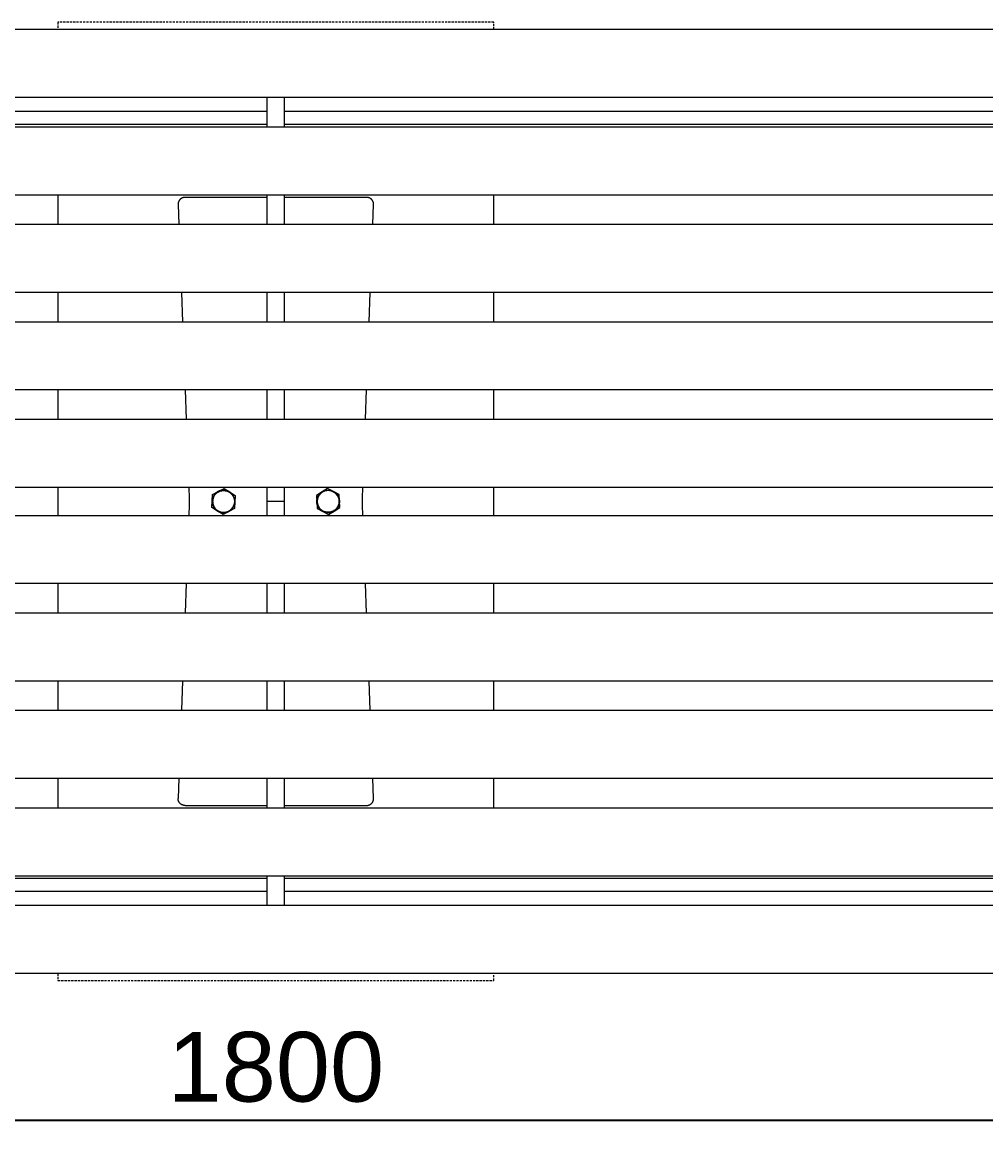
# Model space of a CAD drawing. Header units: millimetres. Extents: x -273 to 4197, y -77 to 2867.
# Drawn here: x 699 to 1252, y 1053 to 1693 of the extents above; entities that cross this region are included whole.
import ezdxf

# ---------------------------------------------------------------- set-up
doc = ezdxf.new("R2010")
doc.units = ezdxf.units.MM
doc.linetypes.add('HIDDEN', pattern=[1.905, 1.27, -0.635])
for name, color, linetype, lineweight in [('ZANO_R', 7, 'Continuous', 0), ('ZANO_R_przerywana', 7, 'HIDDEN', 0), ('ZANO_W', 1, 'Continuous', 0)]:
    doc.layers.add(name, color=color, linetype=linetype, lineweight=lineweight)
doc.styles.add('Arial', font='arial.ttf')
doc.styles.get("Standard").update_dxf_attribs({"font": 'ARIALUNI.TTF'})
doc.dimstyles.new('pl i ang', dxfattribs={"dimtxt": 50, "dimasz": 50, "dimexe": 1.25, "dimexo": 0.625, "dimgap": 10, "dimtad": 1, "dimtoh": 1, "dimtxsty": 'Standard', "dimcen": 2.5, "dimclrd": 1, "dimclre": 1, "dimclrt": 1, "dimadec": 0, "dimazin": 0, "dimtfac": 1, "dimtmove": 0, "dimatfit": 3, "dimfxl": 1, "dimarcsym": 1})

# ---------------------------------------------------------------- blocks, each defined once
blk = doc.blocks.new('*D388')
at = {"layer": 'ZANO_W', "color": 1, "lineweight": -2}
for p, q in [((-55.69, 1143.71), (-55.69, 1053.3)), ((1744.31, 1143.71), (1744.31, 1053.3)), ((-15.69, 1063.3), (1704.31, 1063.3))]:
    blk.add_line(p, q, dxfattribs=at)
at = {"layer": 'ZANO_W', "color": 1}
for points in [[(-15.69, 1069.97), (-15.69, 1056.64), (-55.69, 1063.3)], [(1704.31, 1056.64), (1704.31, 1069.97), (1744.31, 1063.3)]]:
    blk.add_solid(points, dxfattribs=at)
at = {"layer": 'ZANO_W', "color": 1, "insert": (844.31, 1093.73), "char_height": 40, "attachment_point": 5, "style": 'Arial'}
blk.add_mtext('1800', dxfattribs=at)

msp = doc.modelspace()

# ---------------------------------------------------------------- linework, layer by layer
at = {"layer": 'ZANO_R'}
for p, q in [((-50.69, 1689.46), (1739.31, 1689.46)), ((1739.31, 1650.3), (-50.69, 1650.3)), ((839.31, 1633.51), (839.31, 1650.3)), ((849.31, 1633.51), (849.31, 1650.3)), ((839.31, 1642.24), (14.31, 1642.24)), ((1674.31, 1642.24), (849.31, 1642.24)), ((-50.69, 1633.51), (1739.31, 1633.51)), ((839.31, 1634.79), (14.31, 1634.79)), ((1674.31, 1634.79), (849.31, 1634.79)), ((1739.31, 1594.35), (-50.69, 1594.35)), ((719.31, 1594.35), (719.31, 1577.56)), ((839.31, 1577.56), (839.31, 1594.35)), ((849.31, 1577.56), (849.31, 1594.35)), ((969.31, 1577.56), (969.31, 1594.35)), ((788.22, 1589.26), (788.21, 1589.12)), ((788.21, 1589.12), (788.21, 1588.99)), ((788.21, 1588.91), (788.21, 1588.99)), ((788.22, 1588.84), (788.21, 1588.91)), ((788.23, 1589.4), (788.22, 1589.26)), ((788.22, 1588.84), (788.64, 1577.56)), ((788.25, 1589.53), (788.23, 1589.4)), ((788.27, 1589.67), (788.25, 1589.53)), ((788.3, 1589.8), (788.27, 1589.67)), ((788.33, 1589.93), (788.3, 1589.8)), ((788.36, 1590.07), (788.33, 1589.93)), ((788.4, 1590.2), (788.36, 1590.07)), ((788.44, 1590.33), (788.4, 1590.2)), ((788.49, 1590.45), (788.44, 1590.33)), ((788.54, 1590.58), (788.49, 1590.45)), ((788.6, 1590.7), (788.54, 1590.58)), ((788.66, 1590.83), (788.6, 1590.7)), ((788.73, 1590.95), (788.66, 1590.83)), ((788.79, 1591.07), (788.73, 1590.95)), ((788.87, 1591.18), (788.79, 1591.07)), ((788.94, 1591.29), (788.87, 1591.18)), ((789.03, 1591.4), (788.94, 1591.29)), ((789.11, 1591.51), (789.03, 1591.4)), ((789.2, 1591.62), (789.11, 1591.51)), ((789.29, 1591.72), (789.2, 1591.62)), ((789.38, 1591.82), (789.29, 1591.72)), ((789.48, 1591.91), (789.38, 1591.82)), ((789.58, 1592), (789.48, 1591.91)), ((789.69, 1592.09), (789.58, 1592)), ((789.8, 1592.17), (789.69, 1592.09)), ((789.91, 1592.25), (789.8, 1592.17)), ((790.02, 1592.33), (789.91, 1592.25)), ((790.13, 1592.4), (790.02, 1592.33)), ((790.25, 1592.47), (790.13, 1592.4)), ((790.37, 1592.54), (790.25, 1592.47)), ((790.49, 1592.6), (790.37, 1592.54)), ((790.62, 1592.66), (790.49, 1592.6)), ((790.75, 1592.71), (790.62, 1592.66)), ((790.87, 1592.76), (790.75, 1592.71)), ((791, 1592.8), (790.87, 1592.76)), ((791.13, 1592.84), (791, 1592.8)), ((791.27, 1592.87), (791.13, 1592.84)), ((791.4, 1592.9), (791.27, 1592.87)), ((791.53, 1592.93), (791.4, 1592.9)), ((791.67, 1592.95), (791.53, 1592.93)), ((791.8, 1592.97), (791.67, 1592.95)), ((791.94, 1592.98), (791.8, 1592.97)), ((792.08, 1592.98), (791.94, 1592.98)), ((792.21, 1592.99), (792.08, 1592.98)), ((839.31, 1592.99), (792.21, 1592.99)), ((896.41, 1592.99), (849.31, 1592.99)), ((896.54, 1592.98), (896.41, 1592.99)), ((896.68, 1592.98), (896.54, 1592.98)), ((896.82, 1592.97), (896.68, 1592.98)), ((896.95, 1592.95), (896.82, 1592.97)), ((897.09, 1592.93), (896.95, 1592.95)), ((897.22, 1592.9), (897.09, 1592.93)), ((897.36, 1592.87), (897.22, 1592.9)), ((897.49, 1592.84), (897.36, 1592.87)), ((897.62, 1592.8), (897.49, 1592.84)), ((897.75, 1592.75), (897.62, 1592.8)), ((897.88, 1592.71), (897.75, 1592.75)), ((898, 1592.65), (897.88, 1592.71)), ((898.13, 1592.6), (898, 1592.65)), ((898.25, 1592.54), (898.13, 1592.6)), ((898.37, 1592.47), (898.25, 1592.54)), ((898.49, 1592.4), (898.37, 1592.47)), ((898.6, 1592.33), (898.49, 1592.4)), ((898.72, 1592.25), (898.6, 1592.33)), ((898.83, 1592.17), (898.72, 1592.25)), ((898.93, 1592.09), (898.83, 1592.17)), ((899.04, 1592), (898.93, 1592.09)), ((899.14, 1591.91), (899.04, 1592)), ((899.24, 1591.81), (899.14, 1591.91)), ((899.33, 1591.71), (899.24, 1591.81)), ((899.43, 1591.61), (899.33, 1591.71)), ((899.51, 1591.51), (899.43, 1591.61)), ((899.6, 1591.4), (899.51, 1591.51)), ((899.68, 1591.29), (899.6, 1591.4)), ((899.76, 1591.17), (899.68, 1591.29)), ((899.83, 1591.06), (899.76, 1591.17)), ((899.9, 1590.94), (899.83, 1591.06)), ((899.96, 1590.82), (899.9, 1590.94)), ((900.02, 1590.7), (899.96, 1590.82)), ((899.98, 1577.56), (900.4, 1588.84)), ((900.08, 1590.57), (900.02, 1590.7)), ((900.13, 1590.44), (900.08, 1590.57)), ((900.18, 1590.32), (900.13, 1590.44)), ((900.22, 1590.19), (900.18, 1590.32)), ((900.26, 1590.06), (900.22, 1590.19)), ((900.3, 1589.92), (900.26, 1590.06)), ((900.32, 1589.79), (900.3, 1589.92)), ((900.35, 1589.65), (900.32, 1589.79)), ((900.37, 1589.52), (900.35, 1589.65)), ((900.39, 1589.38), (900.37, 1589.52)), ((900.4, 1589.25), (900.39, 1589.38)), ((900.4, 1589.11), (900.4, 1589.25)), ((900.41, 1588.97), (900.4, 1589.11)), ((900.4, 1588.84), (900.41, 1588.97)), ((-50.69, 1577.56), (1739.31, 1577.56)), ((1739.31, 1538.4), (-50.69, 1538.4)), ((719.31, 1538.4), (719.31, 1521.61)), ((790.11, 1538.4), (790.74, 1521.61)), ((839.31, 1521.61), (839.31, 1538.4)), ((849.31, 1521.61), (849.31, 1538.4)), ((897.87, 1521.61), (898.51, 1538.4)), ((969.31, 1521.61), (969.31, 1538.4)), ((-50.69, 1521.61), (1739.31, 1521.61)), ((1739.31, 1482.45), (-50.69, 1482.45)), ((719.31, 1482.45), (719.31, 1465.66)), ((792.22, 1482.45), (792.85, 1465.66)), ((839.31, 1465.66), (839.31, 1482.45)), ((849.31, 1465.66), (849.31, 1482.45)), ((895.77, 1465.66), (896.4, 1482.45)), ((969.31, 1465.66), (969.31, 1482.45)), ((-50.69, 1465.66), (1739.31, 1465.66)), ((1739.31, 1426.5), (-50.69, 1426.5)), ((719.31, 1426.5), (719.31, 1410.49)), ((794.32, 1426.5), (794.55, 1420.37)), ((807.81, 1418.75), (807.96, 1422.5)), ((807.96, 1422.5), (811.29, 1424.24)), ((808.44, 1421.29), (808.35, 1421.09)), ((808.54, 1421.48), (808.44, 1421.29)), ((808.65, 1421.68), (808.54, 1421.48)), ((808.71, 1421.27), (808.62, 1421.07)), ((808.76, 1421.87), (808.65, 1421.68)), ((808.81, 1421.46), (808.71, 1421.27)), ((808.87, 1422.05), (808.76, 1421.87)), ((808.91, 1421.64), (808.81, 1421.46)), ((809, 1422.23), (808.87, 1422.05)), ((809.03, 1421.83), (808.91, 1421.64)), ((809.13, 1422.41), (809, 1422.23)), ((809.03, 1421.83), (809.14, 1422)), ((809.26, 1422.58), (809.13, 1422.41)), ((809.14, 1422), (809.27, 1422.18)), ((809.4, 1422.75), (809.26, 1422.58)), ((809.27, 1422.18), (809.39, 1422.35)), ((809.39, 1422.35), (809.53, 1422.51)), ((809.55, 1422.91), (809.4, 1422.75)), ((809.53, 1422.51), (809.67, 1422.67)), ((809.7, 1423.07), (809.55, 1422.91)), ((809.67, 1422.67), (809.82, 1422.83)), ((809.86, 1423.23), (809.7, 1423.07)), ((809.82, 1422.83), (809.97, 1422.98)), ((810.02, 1423.37), (809.86, 1423.23)), ((809.97, 1422.98), (810.12, 1423.13)), ((810.19, 1423.51), (810.02, 1423.37)), ((810.12, 1423.13), (810.28, 1423.27)), ((810.36, 1423.65), (810.19, 1423.51)), ((810.28, 1423.27), (810.45, 1423.4)), ((810.54, 1423.78), (810.36, 1423.65)), ((810.45, 1423.4), (810.62, 1423.53)), ((810.72, 1423.91), (810.54, 1423.78)), ((810.62, 1423.53), (810.79, 1423.65)), ((810.91, 1424.02), (810.72, 1423.91)), ((810.79, 1423.65), (810.97, 1423.77)), ((811.09, 1424.14), (810.91, 1424.02)), ((810.97, 1423.77), (811.15, 1423.88)), ((811.29, 1424.24), (811.09, 1424.14)), ((811.15, 1423.88), (811.34, 1423.99)), ((811.29, 1424.24), (814.61, 1425.99)), ((811.48, 1424.34), (811.29, 1424.24)), ((811.34, 1423.99), (811.53, 1424.08)), ((811.68, 1424.43), (811.48, 1424.34)), ((811.53, 1424.08), (811.72, 1424.18)), ((811.88, 1424.52), (811.68, 1424.43)), ((811.72, 1424.18), (811.92, 1424.26)), ((812.09, 1424.6), (811.88, 1424.52)), ((811.92, 1424.26), (812.12, 1424.34)), ((812.3, 1424.67), (812.09, 1424.6)), ((812.12, 1424.34), (812.32, 1424.41)), ((812.51, 1424.73), (812.3, 1424.67)), ((812.32, 1424.41), (812.52, 1424.48)), ((812.72, 1424.79), (812.51, 1424.73)), ((812.52, 1424.48), (812.73, 1424.53)), ((812.93, 1424.84), (812.72, 1424.79)), ((812.73, 1424.53), (812.93, 1424.58)), ((813.15, 1424.88), (812.93, 1424.84)), ((812.93, 1424.58), (813.14, 1424.63)), ((813.14, 1424.63), (813.35, 1424.66)), ((813.36, 1424.92), (813.15, 1424.88)), ((813.35, 1424.66), (813.56, 1424.69)), ((813.58, 1424.95), (813.36, 1424.92)), ((813.56, 1424.69), (813.78, 1424.71)), ((813.8, 1424.97), (813.58, 1424.95)), ((813.78, 1424.71), (813.99, 1424.73)), ((814.02, 1424.98), (813.8, 1424.97)), ((813.99, 1424.73), (814.2, 1424.74)), ((814.24, 1424.99), (814.02, 1424.98)), ((814.2, 1424.74), (814.42, 1424.74)), ((814.46, 1424.99), (814.24, 1424.99)), ((814.42, 1424.74), (814.63, 1424.73)), ((814.68, 1424.98), (814.46, 1424.99)), ((814.61, 1425.99), (817.78, 1423.98)), ((814.63, 1424.73), (814.84, 1424.71)), ((814.9, 1424.96), (814.68, 1424.98)), ((814.84, 1424.71), (815.06, 1424.69)), ((815.12, 1424.94), (814.9, 1424.96)), ((815.06, 1424.69), (815.27, 1424.66)), ((815.33, 1424.91), (815.12, 1424.94)), ((815.27, 1424.66), (815.48, 1424.63)), ((815.55, 1424.87), (815.33, 1424.91)), ((815.48, 1424.63), (815.69, 1424.58)), ((815.76, 1424.82), (815.55, 1424.87)), ((815.69, 1424.58), (815.89, 1424.53)), ((815.98, 1424.77), (815.76, 1424.82)), ((815.89, 1424.53), (816.1, 1424.48)), ((816.19, 1424.71), (815.98, 1424.77)), ((816.1, 1424.48), (816.3, 1424.41)), ((816.4, 1424.64), (816.19, 1424.71)), ((816.3, 1424.41), (816.5, 1424.34)), ((816.6, 1424.57), (816.4, 1424.64)), ((816.5, 1424.34), (816.7, 1424.26)), ((816.81, 1424.49), (816.6, 1424.57)), ((816.7, 1424.26), (816.9, 1424.18)), ((817.01, 1424.4), (816.81, 1424.49)), ((816.9, 1424.18), (817.09, 1424.08)), ((817.21, 1424.3), (817.01, 1424.4)), ((817.09, 1424.08), (817.28, 1423.99)), ((817.4, 1424.2), (817.21, 1424.3)), ((817.28, 1423.99), (817.47, 1423.88)), ((817.59, 1424.1), (817.4, 1424.2)), ((817.47, 1423.88), (817.65, 1423.77)), ((817.78, 1423.98), (817.59, 1424.1)), ((817.65, 1423.77), (817.83, 1423.65)), ((817.78, 1423.98), (820.95, 1421.98)), ((817.97, 1423.86), (817.78, 1423.98)), ((817.83, 1423.65), (818, 1423.53)), ((818.14, 1423.73), (817.97, 1423.86)), ((818, 1423.53), (818.17, 1423.4)), ((818.32, 1423.6), (818.14, 1423.73)), ((818.17, 1423.4), (818.34, 1423.27)), ((818.49, 1423.46), (818.32, 1423.6)), ((818.34, 1423.27), (818.5, 1423.13)), ((818.66, 1423.32), (818.49, 1423.46)), ((818.5, 1423.13), (818.65, 1422.98)), ((818.65, 1422.98), (818.8, 1422.83)), ((818.82, 1423.17), (818.66, 1423.32)), ((818.8, 1422.83), (818.95, 1422.67)), ((818.97, 1423.02), (818.82, 1423.17)), ((818.95, 1422.67), (819.09, 1422.51)), ((819.12, 1422.86), (818.97, 1423.02)), ((819.09, 1422.51), (819.22, 1422.35)), ((819.27, 1422.69), (819.12, 1422.86)), ((819.22, 1422.35), (819.35, 1422.18)), ((819.41, 1422.52), (819.27, 1422.69)), ((819.35, 1422.18), (819.48, 1422)), ((819.54, 1422.35), (819.41, 1422.52)), ((819.48, 1422), (819.59, 1421.82)), ((819.67, 1422.17), (819.54, 1422.35)), ((819.59, 1421.82), (819.7, 1421.64)), ((819.79, 1421.98), (819.67, 1422.17)), ((819.7, 1421.64), (819.81, 1421.46)), ((819.9, 1421.8), (819.79, 1421.98)), ((819.81, 1421.46), (819.91, 1421.27)), ((820.01, 1421.61), (819.9, 1421.8)), ((819.91, 1421.27), (820, 1421.07)), ((820.11, 1421.41), (820.01, 1421.61)), ((820.21, 1421.21), (820.11, 1421.41)), ((820.3, 1421.01), (820.21, 1421.21)), ((820.95, 1421.98), (820.8, 1418.23)), ((839.31, 1418.49), (839.31, 1426.5)), ((849.31, 1418.49), (849.31, 1426.5)), ((870.84, 1423.98), (867.66, 1421.98)), ((867.66, 1421.98), (867.81, 1418.23)), ((868.32, 1421.01), (868.41, 1421.21)), ((868.41, 1421.21), (868.5, 1421.41)), ((868.5, 1421.41), (868.61, 1421.61)), ((868.61, 1421.61), (868.72, 1421.8)), ((868.71, 1421.27), (868.62, 1421.07)), ((868.81, 1421.46), (868.71, 1421.27)), ((868.72, 1421.8), (868.83, 1421.98)), ((868.91, 1421.64), (868.81, 1421.46)), ((868.83, 1421.98), (868.95, 1422.17)), ((869.03, 1421.82), (868.91, 1421.64)), ((868.95, 1422.17), (869.08, 1422.35)), ((869.14, 1422), (869.03, 1421.82)), ((869.08, 1422.35), (869.21, 1422.52)), ((869.27, 1422.18), (869.14, 1422)), ((869.21, 1422.52), (869.35, 1422.69)), ((869.39, 1422.35), (869.27, 1422.18)), ((869.35, 1422.69), (869.5, 1422.86)), ((869.53, 1422.51), (869.39, 1422.35)), ((869.5, 1422.86), (869.65, 1423.02)), ((869.67, 1422.67), (869.53, 1422.51)), ((869.65, 1423.02), (869.8, 1423.17)), ((869.81, 1422.83), (869.67, 1422.67)), ((869.8, 1423.17), (869.96, 1423.32)), ((869.97, 1422.98), (869.81, 1422.83)), ((869.96, 1423.32), (870.13, 1423.46)), ((870.12, 1423.13), (869.97, 1422.98)), ((870.28, 1423.27), (870.12, 1423.13)), ((870.13, 1423.46), (870.3, 1423.6)), ((870.45, 1423.4), (870.28, 1423.27)), ((870.3, 1423.6), (870.47, 1423.73)), ((870.62, 1423.53), (870.45, 1423.4)), ((870.47, 1423.73), (870.65, 1423.86)), ((870.79, 1423.65), (870.62, 1423.53)), ((870.65, 1423.86), (870.84, 1423.98)), ((870.97, 1423.77), (870.79, 1423.65)), ((874.01, 1425.99), (870.84, 1423.98)), ((870.84, 1423.98), (871.02, 1424.1)), ((871.15, 1423.88), (870.97, 1423.77)), ((871.02, 1424.1), (871.22, 1424.2)), ((871.34, 1423.99), (871.15, 1423.88)), ((871.22, 1424.2), (871.41, 1424.3)), ((871.53, 1424.08), (871.34, 1423.99)), ((871.41, 1424.3), (871.61, 1424.4)), ((871.72, 1424.18), (871.53, 1424.08)), ((871.61, 1424.4), (871.81, 1424.49)), ((871.92, 1424.26), (871.72, 1424.18)), ((871.81, 1424.49), (872.01, 1424.57)), ((872.12, 1424.34), (871.92, 1424.26)), ((872.01, 1424.57), (872.22, 1424.64)), ((872.32, 1424.41), (872.12, 1424.34)), ((872.22, 1424.64), (872.43, 1424.71)), ((872.52, 1424.48), (872.32, 1424.41)), ((872.43, 1424.71), (872.64, 1424.77)), ((872.73, 1424.53), (872.52, 1424.48)), ((872.64, 1424.77), (872.85, 1424.82)), ((872.93, 1424.58), (872.73, 1424.53)), ((872.85, 1424.82), (873.07, 1424.87)), ((873.14, 1424.63), (872.93, 1424.58)), ((873.07, 1424.87), (873.29, 1424.91)), ((873.35, 1424.66), (873.14, 1424.63)), ((873.29, 1424.91), (873.5, 1424.94)), ((873.56, 1424.69), (873.35, 1424.66)), ((873.5, 1424.94), (873.72, 1424.96)), ((873.78, 1424.71), (873.56, 1424.69)), ((873.72, 1424.96), (873.94, 1424.98)), ((873.99, 1424.73), (873.78, 1424.71)), ((873.94, 1424.98), (874.16, 1424.99)), ((874.2, 1424.74), (873.99, 1424.73)), ((877.33, 1424.24), (874.01, 1425.99)), ((874.16, 1424.99), (874.38, 1424.99)), ((874.42, 1424.74), (874.2, 1424.74)), ((874.38, 1424.99), (874.6, 1424.98)), ((874.63, 1424.73), (874.42, 1424.74)), ((874.6, 1424.98), (874.82, 1424.97)), ((874.84, 1424.71), (874.63, 1424.73)), ((874.82, 1424.97), (875.04, 1424.95)), ((875.05, 1424.69), (874.84, 1424.71)), ((875.04, 1424.95), (875.25, 1424.92)), ((875.27, 1424.66), (875.05, 1424.69)), ((875.25, 1424.92), (875.47, 1424.88)), ((875.48, 1424.63), (875.27, 1424.66)), ((875.47, 1424.88), (875.69, 1424.84)), ((875.68, 1424.58), (875.48, 1424.63)), ((875.89, 1424.53), (875.68, 1424.58)), ((875.69, 1424.84), (875.9, 1424.79)), ((876.1, 1424.48), (875.89, 1424.53)), ((875.9, 1424.79), (876.11, 1424.73)), ((876.3, 1424.41), (876.1, 1424.48)), ((876.11, 1424.73), (876.32, 1424.67)), ((876.5, 1424.34), (876.3, 1424.41)), ((876.32, 1424.67), (876.53, 1424.6)), ((876.7, 1424.26), (876.5, 1424.34)), ((876.53, 1424.6), (876.73, 1424.52)), ((876.9, 1424.18), (876.7, 1424.26)), ((876.73, 1424.52), (876.94, 1424.43)), ((877.09, 1424.08), (876.9, 1424.18)), ((876.94, 1424.43), (877.14, 1424.34)), ((877.28, 1423.99), (877.09, 1424.08)), ((877.14, 1424.34), (877.33, 1424.24)), ((877.46, 1423.88), (877.28, 1423.99)), ((880.65, 1422.5), (877.33, 1424.24)), ((877.33, 1424.24), (877.52, 1424.14)), ((877.65, 1423.77), (877.46, 1423.88)), ((877.52, 1424.14), (877.71, 1424.02)), ((877.83, 1423.65), (877.65, 1423.77)), ((877.71, 1424.02), (877.9, 1423.91)), ((878, 1423.53), (877.83, 1423.65)), ((877.9, 1423.91), (878.08, 1423.78)), ((878.17, 1423.4), (878, 1423.53)), ((878.08, 1423.78), (878.26, 1423.65)), ((878.34, 1423.27), (878.17, 1423.4)), ((878.26, 1423.65), (878.43, 1423.51)), ((878.5, 1423.13), (878.34, 1423.27)), ((878.43, 1423.51), (878.6, 1423.37)), ((878.65, 1422.98), (878.5, 1423.13)), ((878.6, 1423.37), (878.76, 1423.23)), ((878.8, 1422.83), (878.65, 1422.98)), ((878.76, 1423.23), (878.92, 1423.07)), ((878.95, 1422.67), (878.8, 1422.83)), ((878.92, 1423.07), (879.07, 1422.91)), ((879.09, 1422.51), (878.95, 1422.67)), ((879.07, 1422.91), (879.22, 1422.75)), ((879.22, 1422.35), (879.09, 1422.51)), ((879.22, 1422.75), (879.36, 1422.58)), ((879.35, 1422.18), (879.22, 1422.35)), ((879.48, 1422), (879.35, 1422.18)), ((879.36, 1422.58), (879.49, 1422.41)), ((879.59, 1421.83), (879.48, 1422)), ((879.49, 1422.41), (879.62, 1422.23)), ((879.59, 1421.83), (879.7, 1421.64)), ((879.62, 1422.23), (879.74, 1422.05)), ((879.7, 1421.64), (879.81, 1421.46)), ((879.74, 1422.05), (879.86, 1421.87)), ((879.81, 1421.46), (879.91, 1421.27)), ((879.86, 1421.87), (879.97, 1421.68)), ((879.91, 1421.27), (880, 1421.07)), ((879.97, 1421.68), (880.08, 1421.48)), ((880.08, 1421.48), (880.18, 1421.29)), ((880.18, 1421.29), (880.27, 1421.09)), ((880.8, 1418.75), (880.65, 1422.5)), ((894.07, 1420.37), (894.3, 1426.5)), ((969.31, 1410.49), (969.31, 1426.5)), ((794.55, 1416.61), (794.32, 1410.49)), ((794.55, 1420.37), (794.58, 1419.43)), ((794.58, 1417.55), (794.55, 1416.61)), ((794.58, 1419.43), (794.59, 1418.49)), ((794.59, 1418.49), (794.58, 1417.55)), ((807.66, 1415), (807.81, 1418.75)), ((810.84, 1412.99), (807.66, 1415)), ((807.83, 1418.97), (807.81, 1418.75)), ((807.81, 1418.75), (807.81, 1418.53)), ((807.81, 1418.53), (807.81, 1418.31)), ((807.81, 1418.31), (807.82, 1418.09)), ((807.82, 1418.09), (807.84, 1417.87)), ((807.85, 1419.18), (807.83, 1418.97)), ((807.84, 1417.87), (807.86, 1417.65)), ((807.87, 1419.4), (807.85, 1419.18)), ((807.86, 1417.65), (807.9, 1417.43)), ((807.91, 1419.62), (807.87, 1419.4)), ((807.9, 1417.43), (807.93, 1417.22)), ((807.95, 1419.83), (807.91, 1419.62)), ((807.93, 1417.22), (807.98, 1417)), ((808, 1420.05), (807.95, 1419.83)), ((807.98, 1417), (808.03, 1416.79)), ((808.06, 1420.26), (808, 1420.05)), ((808.03, 1416.79), (808.1, 1416.58)), ((808.12, 1420.47), (808.06, 1420.26)), ((808.07, 1418.81), (808.06, 1418.59)), ((808.06, 1418.59), (808.06, 1418.38)), ((808.06, 1418.38), (808.07, 1418.17)), ((808.08, 1419.02), (808.07, 1418.81)), ((808.07, 1418.17), (808.08, 1417.95)), ((808.1, 1419.23), (808.08, 1419.02)), ((808.08, 1417.95), (808.1, 1417.74)), ((808.13, 1419.44), (808.1, 1419.23)), ((808.1, 1417.74), (808.13, 1417.53)), ((808.1, 1416.58), (808.16, 1416.37)), ((808.19, 1420.68), (808.12, 1420.47)), ((808.17, 1419.65), (808.13, 1419.44)), ((808.13, 1417.53), (808.17, 1417.32)), ((808.16, 1416.37), (808.24, 1416.16)), ((808.21, 1419.86), (808.17, 1419.65)), ((808.17, 1417.32), (808.21, 1417.11)), ((808.27, 1420.88), (808.19, 1420.68)), ((808.26, 1420.07), (808.21, 1419.86)), ((808.21, 1417.11), (808.26, 1416.9)), ((808.24, 1416.16), (808.32, 1415.96)), ((808.32, 1420.28), (808.26, 1420.07)), ((808.26, 1416.9), (808.32, 1416.7)), ((808.35, 1421.09), (808.27, 1420.88)), ((808.39, 1420.48), (808.32, 1420.28)), ((808.32, 1416.7), (808.39, 1416.5)), ((808.32, 1415.96), (808.41, 1415.76)), ((808.46, 1420.68), (808.39, 1420.48)), ((808.39, 1416.5), (808.46, 1416.29)), ((808.41, 1415.76), (808.5, 1415.56)), ((808.54, 1420.88), (808.46, 1420.68)), ((808.46, 1416.29), (808.53, 1416.1)), ((808.5, 1415.56), (808.61, 1415.37)), ((808.53, 1416.1), (808.62, 1415.9)), ((808.62, 1421.07), (808.54, 1420.88)), ((808.61, 1415.37), (808.72, 1415.18)), ((808.62, 1415.9), (808.71, 1415.71)), ((808.71, 1415.71), (808.81, 1415.52)), ((808.72, 1415.18), (808.83, 1414.99)), ((808.81, 1415.52), (808.91, 1415.33)), ((808.83, 1414.99), (808.95, 1414.81)), ((808.91, 1415.33), (809.03, 1415.15)), ((808.95, 1414.81), (809.08, 1414.63)), ((809.03, 1415.15), (809.14, 1414.97)), ((809.14, 1414.97), (809.27, 1414.8)), ((819.35, 1414.8), (819.48, 1414.97)), ((819.48, 1414.97), (819.59, 1415.15)), ((819.7, 1415.33), (819.59, 1415.15)), ((819.62, 1414.74), (819.74, 1414.92)), ((819.81, 1415.52), (819.7, 1415.33)), ((819.74, 1414.92), (819.86, 1415.11)), ((819.91, 1415.71), (819.81, 1415.52)), ((819.86, 1415.11), (819.97, 1415.3)), ((820, 1415.9), (819.91, 1415.71)), ((819.97, 1415.3), (820.08, 1415.49)), ((820, 1421.07), (820.08, 1420.88)), ((820.08, 1416.09), (820, 1415.9)), ((820.08, 1420.88), (820.16, 1420.68)), ((820.16, 1416.29), (820.08, 1416.09)), ((820.08, 1415.49), (820.18, 1415.69)), ((820.16, 1420.68), (820.23, 1420.48)), ((820.23, 1416.49), (820.16, 1416.29)), ((820.18, 1415.69), (820.27, 1415.89)), ((820.23, 1420.48), (820.3, 1420.27)), ((820.3, 1416.7), (820.23, 1416.49)), ((820.27, 1415.89), (820.35, 1416.09)), ((820.38, 1420.81), (820.3, 1421.01)), ((820.3, 1420.27), (820.36, 1420.07)), ((820.36, 1416.9), (820.3, 1416.7)), ((820.35, 1416.09), (820.43, 1416.29)), ((820.36, 1420.07), (820.41, 1419.86)), ((820.41, 1417.11), (820.36, 1416.9)), ((820.46, 1420.6), (820.38, 1420.81)), ((820.41, 1419.86), (820.45, 1419.65)), ((820.45, 1417.32), (820.41, 1417.11)), ((820.43, 1416.29), (820.5, 1416.5)), ((820.45, 1419.65), (820.49, 1419.44)), ((820.49, 1417.53), (820.45, 1417.32)), ((820.52, 1420.39), (820.46, 1420.6)), ((820.49, 1419.44), (820.51, 1419.23)), ((820.51, 1417.74), (820.49, 1417.53)), ((820.5, 1416.5), (820.56, 1416.71)), ((820.51, 1419.23), (820.54, 1419.02)), ((820.54, 1417.95), (820.51, 1417.74)), ((820.58, 1420.18), (820.52, 1420.39)), ((820.54, 1419.02), (820.55, 1418.81)), ((820.55, 1418.17), (820.54, 1417.95)), ((820.55, 1418.81), (820.56, 1418.59)), ((820.56, 1418.38), (820.55, 1418.17)), ((820.56, 1418.59), (820.56, 1418.38)), ((820.56, 1416.71), (820.62, 1416.93)), ((820.64, 1419.97), (820.58, 1420.18)), ((820.62, 1416.93), (820.67, 1417.14)), ((820.68, 1419.76), (820.64, 1419.97)), ((820.8, 1418.23), (820.65, 1414.48)), ((820.67, 1417.14), (820.71, 1417.35)), ((820.72, 1419.54), (820.68, 1419.76)), ((820.71, 1417.35), (820.74, 1417.57)), ((820.76, 1419.32), (820.72, 1419.54)), ((820.74, 1417.57), (820.77, 1417.79)), ((820.78, 1419.1), (820.76, 1419.32)), ((820.77, 1417.79), (820.79, 1418.01)), ((820.8, 1418.89), (820.78, 1419.1)), ((820.79, 1418.01), (820.8, 1418.23)), ((820.81, 1418.67), (820.8, 1418.89)), ((820.8, 1418.23), (820.81, 1418.45)), ((820.81, 1418.45), (820.81, 1418.67)), ((839.31, 1410.49), (839.31, 1418.49)), ((849.31, 1418.49), (839.31, 1418.49)), ((849.31, 1410.49), (849.31, 1418.49)), ((867.81, 1418.67), (867.82, 1418.89)), ((867.81, 1418.45), (867.81, 1418.67)), ((867.81, 1418.23), (867.81, 1418.45)), ((867.81, 1418.23), (867.96, 1414.48)), ((867.83, 1418.01), (867.81, 1418.23)), ((867.82, 1418.89), (867.84, 1419.1)), ((867.85, 1417.79), (867.83, 1418.01)), ((867.84, 1419.1), (867.86, 1419.32)), ((867.87, 1417.57), (867.85, 1417.79)), ((867.86, 1419.32), (867.9, 1419.54)), ((867.91, 1417.35), (867.87, 1417.57)), ((867.9, 1419.54), (867.93, 1419.76)), ((867.95, 1417.14), (867.91, 1417.35)), ((867.93, 1419.76), (867.98, 1419.97)), ((868, 1416.93), (867.95, 1417.14)), ((867.98, 1419.97), (868.03, 1420.18)), ((868.06, 1416.71), (868, 1416.93)), ((868.03, 1420.18), (868.1, 1420.39)), ((868.07, 1418.81), (868.06, 1418.59)), ((868.06, 1418.59), (868.06, 1418.38)), ((868.06, 1418.38), (868.07, 1418.17)), ((868.12, 1416.5), (868.06, 1416.71)), ((868.08, 1419.02), (868.07, 1418.81)), ((868.07, 1418.17), (868.08, 1417.95)), ((868.1, 1419.23), (868.08, 1419.02)), ((868.08, 1417.95), (868.1, 1417.74)), ((868.1, 1420.39), (868.16, 1420.6)), ((868.13, 1419.44), (868.1, 1419.23)), ((868.1, 1417.74), (868.13, 1417.53)), ((868.19, 1416.29), (868.12, 1416.5)), ((868.17, 1419.65), (868.13, 1419.44)), ((868.13, 1417.53), (868.17, 1417.32)), ((868.16, 1420.6), (868.24, 1420.81)), ((868.21, 1419.86), (868.17, 1419.65)), ((868.17, 1417.32), (868.21, 1417.11)), ((868.27, 1416.09), (868.19, 1416.29)), ((868.26, 1420.07), (868.21, 1419.86)), ((868.21, 1417.11), (868.26, 1416.9)), ((868.24, 1420.81), (868.32, 1421.01)), ((868.32, 1420.27), (868.26, 1420.07)), ((868.26, 1416.9), (868.32, 1416.7)), ((868.35, 1415.89), (868.27, 1416.09)), ((868.39, 1420.48), (868.32, 1420.27)), ((868.32, 1416.7), (868.39, 1416.49)), ((868.44, 1415.69), (868.35, 1415.89)), ((868.46, 1420.68), (868.39, 1420.48)), ((868.39, 1416.49), (868.46, 1416.29)), ((868.54, 1415.49), (868.44, 1415.69)), ((868.53, 1420.88), (868.46, 1420.68)), ((868.46, 1416.29), (868.54, 1416.09)), ((868.62, 1421.07), (868.53, 1420.88)), ((868.54, 1416.09), (868.62, 1415.9)), ((868.65, 1415.3), (868.54, 1415.49)), ((868.62, 1415.9), (868.71, 1415.71)), ((868.76, 1415.11), (868.65, 1415.3)), ((868.71, 1415.71), (868.81, 1415.52)), ((868.87, 1414.92), (868.76, 1415.11)), ((868.81, 1415.52), (868.91, 1415.33)), ((869, 1414.74), (868.87, 1414.92)), ((868.91, 1415.33), (869.03, 1415.15)), ((869.14, 1414.97), (869.03, 1415.15)), ((869.27, 1414.8), (869.14, 1414.97)), ((877.78, 1412.99), (880.95, 1415)), ((879.48, 1414.97), (879.35, 1414.8)), ((879.59, 1415.15), (879.48, 1414.97)), ((879.67, 1414.81), (879.54, 1414.63)), ((879.7, 1415.33), (879.59, 1415.15)), ((879.79, 1414.99), (879.67, 1414.81)), ((879.81, 1415.52), (879.7, 1415.33)), ((879.9, 1415.18), (879.79, 1414.99)), ((879.91, 1415.71), (879.81, 1415.52)), ((880.01, 1415.37), (879.9, 1415.18)), ((880, 1415.9), (879.91, 1415.71)), ((880, 1421.07), (880.08, 1420.88)), ((880.08, 1416.1), (880, 1415.9)), ((880.11, 1415.56), (880.01, 1415.37)), ((880.08, 1420.88), (880.16, 1420.68)), ((880.16, 1416.29), (880.08, 1416.1)), ((880.21, 1415.76), (880.11, 1415.56)), ((880.16, 1420.68), (880.23, 1420.48)), ((880.23, 1416.5), (880.16, 1416.29)), ((880.3, 1415.96), (880.21, 1415.76)), ((880.23, 1420.48), (880.3, 1420.28)), ((880.3, 1416.7), (880.23, 1416.5)), ((880.27, 1421.09), (880.35, 1420.88)), ((880.3, 1420.28), (880.36, 1420.07)), ((880.36, 1416.9), (880.3, 1416.7)), ((880.38, 1416.16), (880.3, 1415.96)), ((880.35, 1420.88), (880.43, 1420.68)), ((880.36, 1420.07), (880.41, 1419.86)), ((880.41, 1417.11), (880.36, 1416.9)), ((880.46, 1416.37), (880.38, 1416.16)), ((880.41, 1419.86), (880.45, 1419.65)), ((880.45, 1417.32), (880.41, 1417.11)), ((880.43, 1420.68), (880.5, 1420.47)), ((880.45, 1419.65), (880.49, 1419.44)), ((880.49, 1417.53), (880.45, 1417.32)), ((880.52, 1416.58), (880.46, 1416.37)), ((880.49, 1419.44), (880.51, 1419.23)), ((880.51, 1417.74), (880.49, 1417.53)), ((880.5, 1420.47), (880.56, 1420.26)), ((880.51, 1419.23), (880.54, 1419.02)), ((880.54, 1417.95), (880.51, 1417.74)), ((880.58, 1416.79), (880.52, 1416.58)), ((880.54, 1419.02), (880.55, 1418.81)), ((880.55, 1418.17), (880.54, 1417.95)), ((880.55, 1418.81), (880.56, 1418.59)), ((880.56, 1418.38), (880.55, 1418.17)), ((880.56, 1420.26), (880.62, 1420.05)), ((880.56, 1418.59), (880.56, 1418.38)), ((880.64, 1417), (880.58, 1416.79)), ((880.62, 1420.05), (880.67, 1419.83)), ((880.68, 1417.22), (880.64, 1417)), ((880.67, 1419.83), (880.71, 1419.62)), ((880.72, 1417.43), (880.68, 1417.22)), ((880.71, 1419.62), (880.74, 1419.4)), ((880.76, 1417.65), (880.72, 1417.43)), ((880.74, 1419.4), (880.77, 1419.18)), ((880.78, 1417.87), (880.76, 1417.65)), ((880.77, 1419.18), (880.79, 1418.97)), ((880.8, 1418.09), (880.78, 1417.87)), ((880.79, 1418.97), (880.8, 1418.75)), ((880.95, 1415), (880.8, 1418.75)), ((880.8, 1418.75), (880.81, 1418.53)), ((880.81, 1418.31), (880.8, 1418.09)), ((880.81, 1418.53), (880.81, 1418.31)), ((894.04, 1419.11), (894.07, 1420.37)), ((894.04, 1417.86), (894.04, 1419.11)), ((894.07, 1416.61), (894.04, 1417.86)), ((894.3, 1410.49), (894.07, 1416.61)), ((-50.69, 1410.49), (1739.31, 1410.49)), ((809.08, 1414.63), (809.21, 1414.45)), ((809.21, 1414.45), (809.35, 1414.28)), ((809.27, 1414.8), (809.39, 1414.63)), ((809.35, 1414.28), (809.5, 1414.12)), ((809.39, 1414.63), (809.53, 1414.46)), ((809.5, 1414.12), (809.65, 1413.96)), ((809.53, 1414.46), (809.67, 1414.3)), ((809.65, 1413.96), (809.8, 1413.8)), ((809.67, 1414.3), (809.81, 1414.14)), ((809.8, 1413.8), (809.96, 1413.65)), ((809.81, 1414.14), (809.97, 1413.99)), ((809.96, 1413.65), (810.13, 1413.51)), ((809.97, 1413.99), (810.12, 1413.85)), ((810.12, 1413.85), (810.28, 1413.71)), ((810.13, 1413.51), (810.3, 1413.37)), ((810.28, 1413.71), (810.45, 1413.57)), ((810.3, 1413.37), (810.47, 1413.24)), ((810.45, 1413.57), (810.62, 1413.44)), ((810.47, 1413.24), (810.65, 1413.11)), ((810.62, 1413.44), (810.79, 1413.32)), ((810.65, 1413.11), (810.84, 1412.99)), ((810.79, 1413.32), (810.97, 1413.2)), ((814.01, 1410.99), (810.84, 1412.99)), ((810.84, 1412.99), (811.02, 1412.88)), ((810.97, 1413.2), (811.15, 1413.09)), ((811.02, 1412.88), (811.22, 1412.77)), ((811.15, 1413.09), (811.34, 1412.99)), ((811.22, 1412.77), (811.41, 1412.67)), ((811.34, 1412.99), (811.53, 1412.89)), ((811.41, 1412.67), (811.61, 1412.57)), ((811.53, 1412.89), (811.72, 1412.8)), ((811.61, 1412.57), (811.81, 1412.49)), ((811.72, 1412.8), (811.92, 1412.71)), ((811.81, 1412.49), (812.01, 1412.41)), ((811.92, 1412.71), (812.12, 1412.63)), ((812.01, 1412.41), (812.22, 1412.33)), ((812.12, 1412.63), (812.32, 1412.56)), ((812.22, 1412.33), (812.43, 1412.26)), ((812.32, 1412.56), (812.52, 1412.5)), ((812.43, 1412.26), (812.64, 1412.2)), ((812.52, 1412.5), (812.73, 1412.44)), ((812.64, 1412.2), (812.85, 1412.15)), ((812.73, 1412.44), (812.93, 1412.39)), ((812.85, 1412.15), (813.07, 1412.11)), ((812.93, 1412.39), (813.14, 1412.35)), ((813.07, 1412.11), (813.29, 1412.07)), ((813.14, 1412.35), (813.35, 1412.31)), ((813.29, 1412.07), (813.5, 1412.04)), ((813.35, 1412.31), (813.56, 1412.28)), ((813.5, 1412.04), (813.72, 1412.01)), ((813.56, 1412.28), (813.78, 1412.26)), ((813.72, 1412.01), (813.94, 1412)), ((813.78, 1412.26), (813.99, 1412.24)), ((813.94, 1412), (814.16, 1411.99)), ((813.99, 1412.24), (814.2, 1412.24)), ((817.33, 1412.73), (814.01, 1410.99)), ((814.16, 1411.99), (814.38, 1411.99)), ((814.2, 1412.24), (814.42, 1412.24)), ((814.38, 1411.99), (814.6, 1411.99)), ((814.42, 1412.24), (814.63, 1412.24)), ((814.6, 1411.99), (814.82, 1412.01)), ((814.63, 1412.24), (814.84, 1412.26)), ((814.82, 1412.01), (815.04, 1412.03)), ((814.84, 1412.26), (815.05, 1412.28)), ((815.04, 1412.03), (815.25, 1412.06)), ((815.05, 1412.28), (815.27, 1412.31)), ((815.25, 1412.06), (815.47, 1412.09)), ((815.27, 1412.31), (815.48, 1412.35)), ((815.47, 1412.09), (815.69, 1412.13)), ((815.48, 1412.35), (815.68, 1412.39)), ((815.68, 1412.39), (815.89, 1412.44)), ((815.69, 1412.13), (815.9, 1412.18)), ((815.89, 1412.44), (816.1, 1412.5)), ((815.9, 1412.18), (816.11, 1412.24)), ((816.1, 1412.5), (816.3, 1412.56)), ((816.11, 1412.24), (816.32, 1412.31)), ((816.3, 1412.56), (816.5, 1412.63)), ((816.32, 1412.31), (816.53, 1412.38)), ((816.5, 1412.63), (816.7, 1412.71)), ((816.53, 1412.38), (816.73, 1412.46)), ((816.7, 1412.71), (816.9, 1412.8)), ((816.73, 1412.46), (816.94, 1412.54)), ((816.9, 1412.8), (817.09, 1412.89)), ((816.94, 1412.54), (817.14, 1412.63)), ((817.09, 1412.89), (817.28, 1412.99)), ((817.14, 1412.63), (817.33, 1412.73)), ((817.28, 1412.99), (817.46, 1413.09)), ((820.65, 1414.48), (817.33, 1412.73)), ((817.33, 1412.73), (817.52, 1412.84)), ((817.46, 1413.09), (817.65, 1413.2)), ((817.52, 1412.84), (817.71, 1412.95)), ((817.65, 1413.2), (817.83, 1413.32)), ((817.71, 1412.95), (817.9, 1413.07)), ((817.83, 1413.32), (818, 1413.44)), ((817.9, 1413.07), (818.08, 1413.19)), ((818, 1413.44), (818.17, 1413.57)), ((818.08, 1413.19), (818.26, 1413.32)), ((818.17, 1413.57), (818.34, 1413.71)), ((818.26, 1413.32), (818.43, 1413.46)), ((818.34, 1413.71), (818.5, 1413.85)), ((818.43, 1413.46), (818.6, 1413.6)), ((818.5, 1413.85), (818.65, 1413.99)), ((818.6, 1413.6), (818.76, 1413.75)), ((818.65, 1413.99), (818.8, 1414.14)), ((818.76, 1413.75), (818.92, 1413.9)), ((818.8, 1414.14), (818.95, 1414.3)), ((818.92, 1413.9), (819.07, 1414.06)), ((818.95, 1414.3), (819.09, 1414.46)), ((819.07, 1414.06), (819.22, 1414.22)), ((819.09, 1414.46), (819.22, 1414.63)), ((819.22, 1414.63), (819.35, 1414.8)), ((819.22, 1414.22), (819.36, 1414.39)), ((819.36, 1414.39), (819.49, 1414.56)), ((819.49, 1414.56), (819.62, 1414.74)), ((867.96, 1414.48), (871.29, 1412.73)), ((869.13, 1414.56), (869, 1414.74)), ((869.26, 1414.39), (869.13, 1414.56)), ((869.4, 1414.22), (869.26, 1414.39)), ((869.39, 1414.63), (869.27, 1414.8)), ((869.53, 1414.46), (869.39, 1414.63)), ((869.55, 1414.06), (869.4, 1414.22)), ((869.67, 1414.3), (869.53, 1414.46)), ((869.7, 1413.9), (869.55, 1414.06)), ((869.82, 1414.14), (869.67, 1414.3)), ((869.86, 1413.75), (869.7, 1413.9)), ((869.97, 1413.99), (869.82, 1414.14)), ((870.02, 1413.6), (869.86, 1413.75)), ((870.12, 1413.85), (869.97, 1413.99)), ((870.19, 1413.46), (870.02, 1413.6)), ((870.28, 1413.71), (870.12, 1413.85)), ((870.36, 1413.32), (870.19, 1413.46)), ((870.45, 1413.57), (870.28, 1413.71)), ((870.54, 1413.19), (870.36, 1413.32)), ((870.62, 1413.44), (870.45, 1413.57)), ((870.72, 1413.07), (870.54, 1413.19)), ((870.79, 1413.32), (870.62, 1413.44)), ((870.91, 1412.95), (870.72, 1413.07)), ((870.97, 1413.2), (870.79, 1413.32)), ((871.09, 1412.84), (870.91, 1412.95)), ((871.15, 1413.09), (870.97, 1413.2)), ((871.29, 1412.73), (871.09, 1412.84)), ((871.34, 1412.99), (871.15, 1413.09)), ((871.29, 1412.73), (874.61, 1410.99)), ((871.48, 1412.63), (871.29, 1412.73)), ((871.53, 1412.89), (871.34, 1412.99)), ((871.68, 1412.54), (871.48, 1412.63)), ((871.72, 1412.8), (871.53, 1412.89)), ((871.88, 1412.46), (871.68, 1412.54)), ((871.92, 1412.71), (871.72, 1412.8)), ((872.09, 1412.38), (871.88, 1412.46)), ((872.12, 1412.63), (871.92, 1412.71)), ((872.3, 1412.31), (872.09, 1412.38)), ((872.32, 1412.56), (872.12, 1412.63)), ((872.51, 1412.24), (872.3, 1412.31)), ((872.52, 1412.5), (872.32, 1412.56)), ((872.72, 1412.18), (872.51, 1412.24)), ((872.73, 1412.44), (872.52, 1412.5)), ((872.93, 1412.13), (872.72, 1412.18)), ((872.93, 1412.39), (872.73, 1412.44)), ((873.14, 1412.35), (872.93, 1412.39)), ((873.15, 1412.09), (872.93, 1412.13)), ((873.35, 1412.31), (873.14, 1412.35)), ((873.36, 1412.06), (873.15, 1412.09)), ((873.56, 1412.28), (873.35, 1412.31)), ((873.58, 1412.03), (873.36, 1412.06)), ((873.78, 1412.26), (873.56, 1412.28)), ((873.8, 1412.01), (873.58, 1412.03)), ((873.99, 1412.24), (873.78, 1412.26)), ((874.02, 1411.99), (873.8, 1412.01)), ((874.2, 1412.24), (873.99, 1412.24)), ((874.24, 1411.99), (874.02, 1411.99)), ((874.42, 1412.24), (874.2, 1412.24)), ((874.46, 1411.99), (874.24, 1411.99)), ((874.63, 1412.24), (874.42, 1412.24)), ((874.68, 1412), (874.46, 1411.99)), ((874.61, 1410.99), (877.78, 1412.99)), ((874.84, 1412.26), (874.63, 1412.24)), ((874.9, 1412.01), (874.68, 1412)), ((875.06, 1412.28), (874.84, 1412.26)), ((875.12, 1412.04), (874.9, 1412.01)), ((875.27, 1412.31), (875.06, 1412.28)), ((875.33, 1412.07), (875.12, 1412.04)), ((875.48, 1412.35), (875.27, 1412.31)), ((875.55, 1412.11), (875.33, 1412.07)), ((875.69, 1412.39), (875.48, 1412.35)), ((875.76, 1412.15), (875.55, 1412.11)), ((875.89, 1412.44), (875.69, 1412.39)), ((875.98, 1412.2), (875.76, 1412.15)), ((876.1, 1412.5), (875.89, 1412.44)), ((876.19, 1412.26), (875.98, 1412.2)), ((876.3, 1412.56), (876.1, 1412.5)), ((876.4, 1412.33), (876.19, 1412.26)), ((876.5, 1412.63), (876.3, 1412.56)), ((876.6, 1412.41), (876.4, 1412.33)), ((876.7, 1412.71), (876.5, 1412.63)), ((876.81, 1412.49), (876.6, 1412.41)), ((876.9, 1412.8), (876.7, 1412.71)), ((877.01, 1412.57), (876.81, 1412.49)), ((877.09, 1412.89), (876.9, 1412.8)), ((877.21, 1412.67), (877.01, 1412.57)), ((877.28, 1412.99), (877.09, 1412.89)), ((877.4, 1412.77), (877.21, 1412.67)), ((877.47, 1413.09), (877.28, 1412.99)), ((877.59, 1412.88), (877.4, 1412.77)), ((877.65, 1413.2), (877.47, 1413.09)), ((877.78, 1412.99), (877.59, 1412.88)), ((877.83, 1413.32), (877.65, 1413.2)), ((877.97, 1413.11), (877.78, 1412.99)), ((878, 1413.44), (877.83, 1413.32)), ((878.14, 1413.24), (877.97, 1413.11)), ((878.17, 1413.57), (878, 1413.44)), ((878.32, 1413.37), (878.14, 1413.24)), ((878.34, 1413.71), (878.17, 1413.57)), ((878.49, 1413.51), (878.32, 1413.37)), ((878.5, 1413.85), (878.34, 1413.71)), ((878.66, 1413.65), (878.49, 1413.51)), ((878.65, 1413.99), (878.5, 1413.85)), ((878.8, 1414.14), (878.65, 1413.99)), ((878.82, 1413.8), (878.66, 1413.65)), ((878.95, 1414.3), (878.8, 1414.14)), ((878.97, 1413.96), (878.82, 1413.8)), ((879.09, 1414.46), (878.95, 1414.3)), ((879.12, 1414.12), (878.97, 1413.96)), ((879.22, 1414.63), (879.09, 1414.46)), ((879.27, 1414.28), (879.12, 1414.12)), ((879.35, 1414.8), (879.22, 1414.63)), ((879.41, 1414.45), (879.27, 1414.28)), ((879.54, 1414.63), (879.41, 1414.45)), ((1739.31, 1371.33), (-50.69, 1371.33)), ((719.31, 1371.33), (719.31, 1354.54)), ((792.85, 1371.33), (792.22, 1354.54)), ((839.31, 1354.54), (839.31, 1371.33)), ((849.31, 1354.54), (849.31, 1371.33)), ((896.4, 1354.54), (895.77, 1371.33)), ((969.31, 1354.54), (969.31, 1371.33)), ((-50.69, 1354.54), (1739.31, 1354.54)), ((1739.31, 1315.38), (-50.69, 1315.38)), ((719.31, 1315.38), (719.31, 1298.59)), ((790.74, 1315.38), (790.11, 1298.59)), ((839.31, 1298.59), (839.31, 1315.38)), ((849.31, 1298.59), (849.31, 1315.38)), ((898.51, 1298.59), (897.87, 1315.38)), ((969.31, 1298.59), (969.31, 1315.38)), ((-50.69, 1298.59), (1739.31, 1298.59)), ((1739.31, 1259.43), (-50.69, 1259.43)), ((719.31, 1259.43), (719.31, 1242.64)), ((788.64, 1259.43), (788.22, 1248.14)), ((839.31, 1242.64), (839.31, 1259.43)), ((849.31, 1242.64), (849.31, 1259.43)), ((900.4, 1248.14), (899.98, 1259.43)), ((969.31, 1242.64), (969.31, 1259.43)), ((-50.69, 1242.64), (1739.31, 1242.64)), ((788.22, 1248.14), (788.21, 1248.06)), ((788.21, 1248.06), (788.21, 1247.99)), ((788.21, 1247.85), (788.21, 1247.99)), ((788.22, 1247.71), (788.21, 1247.85)), ((788.23, 1247.58), (788.22, 1247.71)), ((788.25, 1247.44), (788.23, 1247.58)), ((788.27, 1247.31), (788.25, 1247.44)), ((788.3, 1247.17), (788.27, 1247.31)), ((788.33, 1247.04), (788.3, 1247.17)), ((788.36, 1246.91), (788.33, 1247.04)), ((788.4, 1246.78), (788.36, 1246.91)), ((788.44, 1246.65), (788.4, 1246.78)), ((788.49, 1246.52), (788.44, 1246.65)), ((788.54, 1246.39), (788.49, 1246.52)), ((788.6, 1246.27), (788.54, 1246.39)), ((788.66, 1246.15), (788.6, 1246.27)), ((788.73, 1246.03), (788.66, 1246.15)), ((788.79, 1245.91), (788.73, 1246.03)), ((788.87, 1245.79), (788.79, 1245.91)), ((788.94, 1245.68), (788.87, 1245.79)), ((789.03, 1245.57), (788.94, 1245.68)), ((789.11, 1245.46), (789.03, 1245.57)), ((789.2, 1245.36), (789.11, 1245.46)), ((789.29, 1245.26), (789.2, 1245.36)), ((789.38, 1245.16), (789.29, 1245.26)), ((789.48, 1245.06), (789.38, 1245.16)), ((789.58, 1244.97), (789.48, 1245.06)), ((789.69, 1244.88), (789.58, 1244.97)), ((789.8, 1244.8), (789.69, 1244.88)), ((789.91, 1244.72), (789.8, 1244.8)), ((790.02, 1244.64), (789.91, 1244.72)), ((790.13, 1244.57), (790.02, 1244.64)), ((790.25, 1244.5), (790.13, 1244.57)), ((790.37, 1244.44), (790.25, 1244.5)), ((790.49, 1244.37), (790.37, 1244.44)), ((790.62, 1244.32), (790.49, 1244.37)), ((790.75, 1244.27), (790.62, 1244.32)), ((790.87, 1244.22), (790.75, 1244.27)), ((791, 1244.17), (790.87, 1244.22)), ((791.13, 1244.14), (791, 1244.17)), ((791.27, 1244.1), (791.13, 1244.14)), ((791.4, 1244.07), (791.27, 1244.1)), ((791.53, 1244.04), (791.4, 1244.07)), ((791.67, 1244.02), (791.53, 1244.04)), ((791.8, 1244.01), (791.67, 1244.02)), ((791.94, 1244), (791.8, 1244.01)), ((792.08, 1243.99), (791.94, 1244)), ((792.21, 1243.99), (792.08, 1243.99)), ((792.21, 1243.99), (839.31, 1243.99)), ((849.31, 1243.99), (896.41, 1243.99)), ((896.41, 1243.99), (896.54, 1243.99)), ((896.54, 1243.99), (896.68, 1244)), ((896.68, 1244), (896.82, 1244.01)), ((896.82, 1244.01), (896.95, 1244.02)), ((896.95, 1244.02), (897.09, 1244.05)), ((897.09, 1244.05), (897.22, 1244.07)), ((897.22, 1244.07), (897.36, 1244.1)), ((897.36, 1244.1), (897.49, 1244.14)), ((897.49, 1244.14), (897.62, 1244.17)), ((897.62, 1244.17), (897.75, 1244.22)), ((897.75, 1244.22), (897.88, 1244.27)), ((897.88, 1244.27), (898, 1244.32)), ((898, 1244.32), (898.13, 1244.38)), ((898.13, 1244.38), (898.25, 1244.44)), ((898.25, 1244.44), (898.37, 1244.5)), ((898.37, 1244.5), (898.49, 1244.57)), ((898.49, 1244.57), (898.6, 1244.64)), ((898.6, 1244.64), (898.72, 1244.72)), ((898.72, 1244.72), (898.83, 1244.8)), ((898.83, 1244.8), (898.93, 1244.89)), ((898.93, 1244.89), (899.04, 1244.98)), ((899.04, 1244.98), (899.14, 1245.07)), ((899.14, 1245.07), (899.24, 1245.16)), ((899.24, 1245.16), (899.33, 1245.26)), ((899.33, 1245.26), (899.43, 1245.36)), ((899.43, 1245.36), (899.51, 1245.47)), ((899.51, 1245.47), (899.6, 1245.58)), ((899.6, 1245.58), (899.68, 1245.69)), ((899.68, 1245.69), (899.76, 1245.8)), ((899.76, 1245.8), (899.83, 1245.92)), ((899.83, 1245.92), (899.9, 1246.03)), ((899.9, 1246.03), (899.96, 1246.15)), ((899.96, 1246.15), (900.02, 1246.28)), ((900.02, 1246.28), (900.08, 1246.4)), ((900.08, 1246.4), (900.13, 1246.53)), ((900.13, 1246.53), (900.18, 1246.66)), ((900.18, 1246.66), (900.22, 1246.79)), ((900.22, 1246.79), (900.26, 1246.92)), ((900.26, 1246.92), (900.3, 1247.05)), ((900.3, 1247.05), (900.32, 1247.18)), ((900.32, 1247.18), (900.35, 1247.32)), ((900.35, 1247.32), (900.37, 1247.45)), ((900.37, 1247.45), (900.39, 1247.59)), ((900.39, 1247.59), (900.4, 1247.73)), ((900.41, 1248), (900.4, 1248.14)), ((900.4, 1247.86), (900.41, 1248)), ((900.4, 1247.73), (900.4, 1247.86)), ((1739.31, 1203.48), (-50.69, 1203.48)), ((14.31, 1202.19), (839.31, 1202.19)), ((839.31, 1186.69), (839.31, 1203.48)), ((849.31, 1186.69), (849.31, 1203.48)), ((849.31, 1202.19), (1674.31, 1202.19)), ((14.31, 1194.75), (839.31, 1194.75)), ((849.31, 1194.75), (1674.31, 1194.75)), ((-50.69, 1186.69), (1739.31, 1186.69)), ((1739.31, 1147.53), (-50.69, 1147.53))]:
    msp.add_line(p, q, dxfattribs=at)
at = {"layer": 'ZANO_R_przerywana'}
for p, q in [((719.31, 1693.49), (719.31, 1689.46)), ((969.31, 1693.49), (719.31, 1693.49)), ((969.31, 1689.46), (969.31, 1693.49)), ((719.31, 1147.53), (719.31, 1143.49)), ((969.31, 1143.49), (969.31, 1147.53)), ((719.31, 1143.49), (969.31, 1143.49))]:
    msp.add_line(p, q, dxfattribs=at)

# ---------------------------------------------------------------- dimensions: what is measured, and where the dimension line sits
at = {"layer": 'ZANO_W'}
dim = msp.add_linear_dim(base=(1744.31, 1063.3), p1=(-55.69, 1153.71), p2=(1744.31, 1153.71), dimstyle='pl i ang', override={"dimtxt": 40, "dimasz": 40, "dimexe": 10, "dimexo": 10, "dimtoh": 0, "dimdec": 0, "dimtxsty": 'Arial', "dimtdec": 0, "dimtmove": 1}, dxfattribs=at)
dim.commit()
dim.dimension.update_dxf_attribs({"geometry": '*D388', "text_midpoint": (844.31, 1093.73)})

doc.saveas('drawing.dxf')
